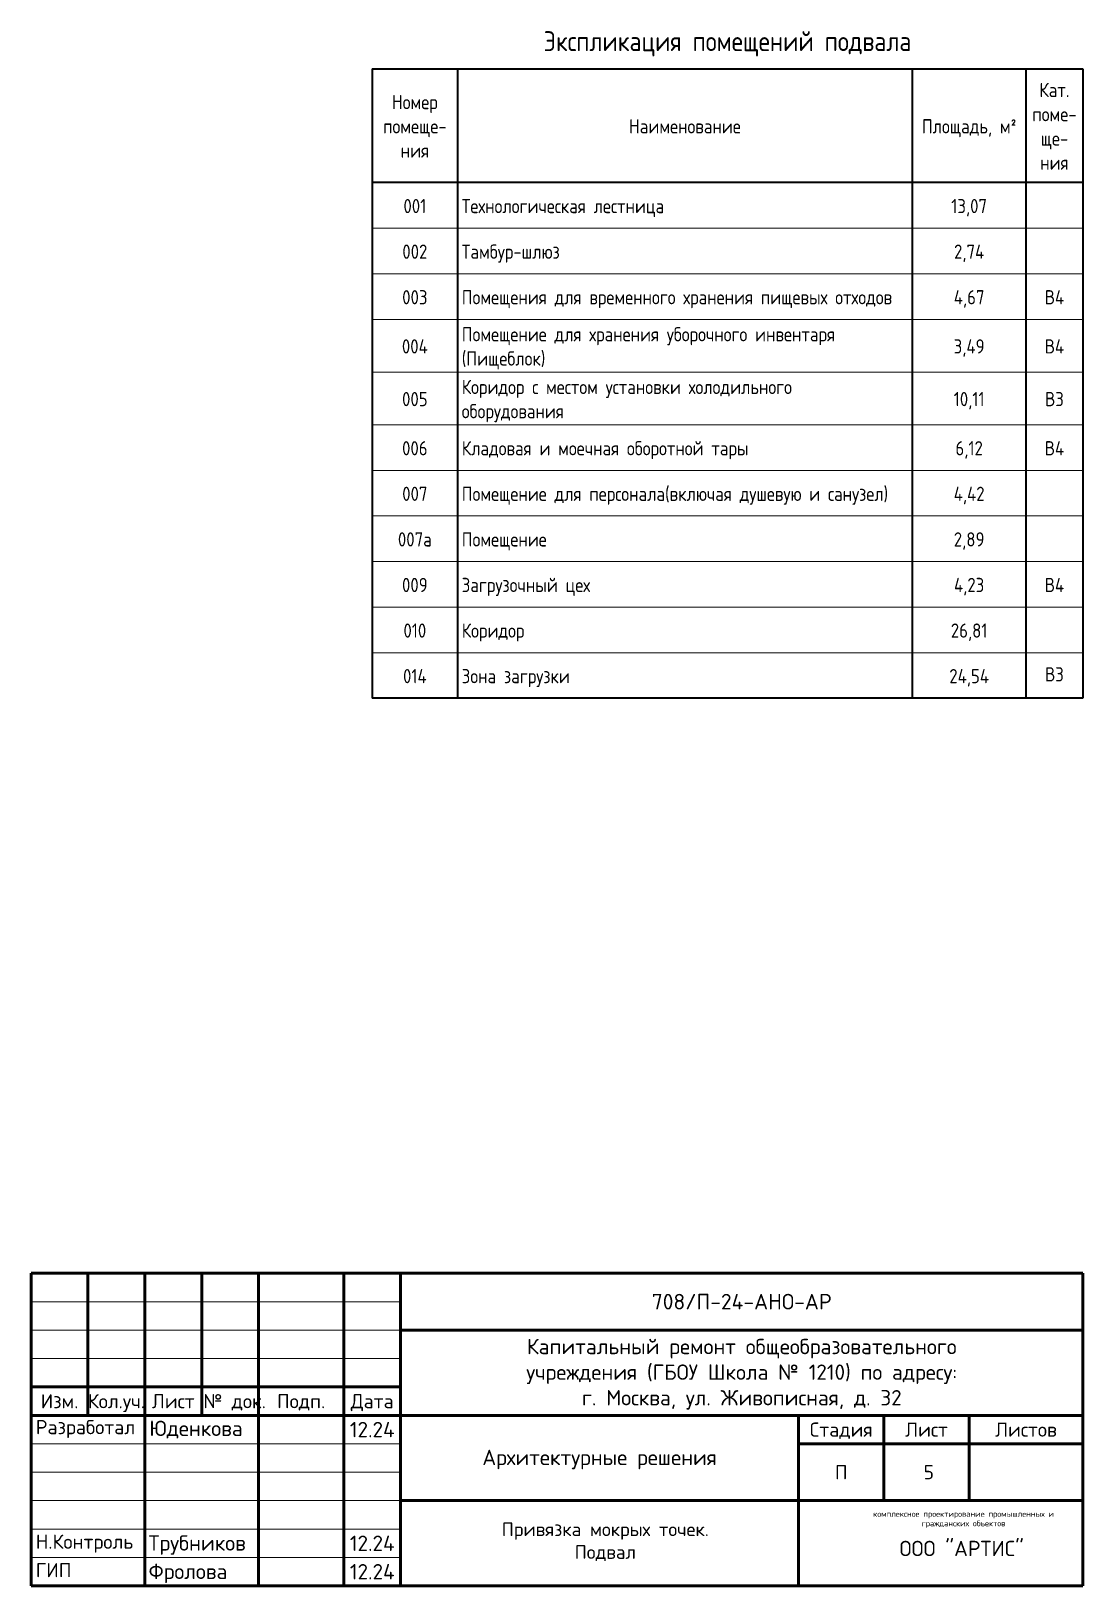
# Model space of a CAD drawing. Header units: millimetres. Extents: x -215207 to 92095, y -30385 to 123050.
# Drawn here: x 31563 to 50064, y 3660 to 31012 of the extents above; entities that cross this region are included whole.
import ezdxf
from ezdxf.enums import TextEntityAlignment as Align

# ---------------------------------------------------------------- set-up
doc = ezdxf.new("R2010")
doc.units = ezdxf.units.MM
doc.layers.add('_Стадия Р', color=230, linetype='Continuous')
for name, color, linetype, lineweight in [('Графика', 7, 'Continuous', 20), ('Графика спецификации', 7, 'Continuous', 20), ('Линии', 7, 'Continuous', 9), ('ОФ_рамка', 7, 'Continuous', 50)]:
    doc.layers.add(name, color=color, linetype=linetype, lineweight=lineweight)
doc.styles.add('GOST Common_7', font='GOST_Common.ttf', dxfattribs={"width": 0.9, "height": 2.5})
doc.styles.add('GOST Common_8', font='GOST_Common.ttf', dxfattribs={"width": 0.9, "height": 3.5})
doc.styles.add('PDF ISOCPEUR', font='isocpeur.ttf')

# ---------------------------------------------------------------- blocks, each defined once
blk = doc.blocks.new('Штамп Молодогвардейская 12.04.24')
at = {"layer": 'ОФ_рамка', "ltscale": 100, "transparency": 33554636}
for p, q in [((-17120, 8249), (1380, 8249)), ((-17120, 2749), (-17120, 8249)), ((-16120, 8249), (-16120, 5749)), ((-15120, 8249), (-15120, 2749)), ((-14120, 8249), (-14120, 5749)), ((-13120, 8249), (-13120, 2749)), ((-11620, 8249), (-11620, 2749)), ((-10620, 2749), (-10620, 8248)), ((1380, 2749), (1380, 8249)), ((-10620, 7249), (1380, 7249)), ((-17120, 6249), (-10620, 6249)), ((-17120, 5749), (1380, 5749)), ((-2120, 5749), (-2120, 4249)), ((-620, 5749), (-620, 4249)), ((-3620, 5249), (1380, 5249)), ((-10620, 4249), (1380, 4249)), ((-17120, 2749), (1380, 2749))]:
    blk.add_line(p, q, dxfattribs=at)
at = {"layer": 'ОФ_рамка', "lineweight": 15, "ltscale": 100, "transparency": 33554636}
for p, q in [((-17120, 7749), (-10620, 7749)), ((-17120, 7249), (-10620, 7249)), ((-17120, 6749), (-10620, 6749)), ((-17120, 5249), (-10620, 5249)), ((-17120, 4749), (-10620, 4749)), ((-17120, 4249), (-10620, 4249)), ((-17120, 3749), (-10620, 3749)), ((-17120, 3249), (-10620, 3249))]:
    blk.add_line(p, q, dxfattribs=at)
at = {"layer": 'ОФ_рамка', "ltscale": 100, "transparency": 33554636}
blk.add_lwpolyline([(-3620, 5749), (-3620, 2749)], dxfattribs=at)
at = {"layer": '_Стадия Р', "color": 1, "lineweight": 15, "ltscale": 100, "transparency": 33554636, "insert": (-4620, 7749), "char_height": 275, "width": 12000, "attachment_point": 5, "style": 'PDF ISOCPEUR'}
blk.add_mtext('{\\C0;708/П-24-АНО-АР}', dxfattribs=at)
at = {"layer": '_Стадия Р', "color": 7, "linetype": 'Continuous', "transparency": 33554687, "insert": (-2870, 4749), "char_height": 250, "width": 1500, "attachment_point": 5, "style": 'PDF ISOCPEUR'}
blk.add_mtext('П', dxfattribs=at)
at = {"layer": 'ОФ_рамка', "color": 7, "linetype": 'Continuous', "transparency": 33554687, "style": 'PDF ISOCPEUR'}
for s, p in [('Изм.', (-16620, 5999)), ('Кол.уч.', (-15620, 5999)), ('Лист', (-14620, 5999)), (' № док.', (-13620, 5999)), ('Подп.', (-12370, 5999)), ('Дата', (-11120, 5999)), ('Стадия', (-2870, 5499)), ('Лист', (-1370, 5499)), ('Листов', (380, 5499))]:
    blk.add_text(s, height=250, dxfattribs=at).set_placement(p, align=Align.MIDDLE_CENTER)
at = {"layer": 'ОФ_рамка', "color": 7, "transparency": 33554687, "style": 'PDF ISOCPEUR'}
for s, p in [('Разработал', (-17038, 5417)), ('Н.Контроль', (-17038, 3402)), ('ГИП', (-17038, 2902))]:
    blk.add_text(s, height=250, dxfattribs=at).set_placement(p)
at = {"layer": 'ОФ_рамка', "lineweight": 15, "ltscale": 100, "transparency": 33554636, "char_height": 270, "width": 9013.53, "attachment_point": 5, "style": 'PDF ISOCPEUR'}
for s, insert in [('Капитальный ремонт общеобразовательного\\Pучреждения (ГБОУ Школа № 1210) по адресу: \\Pг. Москва, ул. Живописная, д. 32', (-4620, 6473)), ('Архитектурные решения', (-7120, 4973))]:
    blk.add_mtext(s, dxfattribs=dict(at, insert=insert))
at = {"layer": 'ОФ_рамка', "color": 7, "linetype": 'Continuous', "transparency": 33554687, "char_height": 270, "style": 'PDF ISOCPEUR'}
for s, insert, width, attachment_point in [('Юденкова', (-15040, 5499), 2000, 4), ('12.24', (-11120, 5499), 1000, 5), ('Трубников', (-15054, 3468), 2000, 4), ('12.24', (-11120, 3499), 1000, 5), ('Фролова', (-15054, 2968), 2000, 4), ('12.24', (-11120, 2999), 1000, 5)]:
    blk.add_mtext(s, dxfattribs=dict(at, insert=insert, width=width, attachment_point=attachment_point))
at = {"layer": 'ОФ_рамка', "color": 7, "transparency": 33554687, "attachment_point": 5, "style": 'PDF ISOCPEUR'}
for s, insert, char_height, width in [('комплексное проектирование промышленных и гражданских объектов', (-718, 3918), 100, 3141.16), ('ООО "АРТИС"', (-751, 3407), 270, 3189.42)]:
    blk.add_mtext(s, dxfattribs=dict(at, insert=insert, char_height=char_height, width=width))

msp = doc.modelspace()

# ---------------------------------------------------------------- linework, layer by layer
at = {"layer": 'Графика', "lineweight": 35}
for p, q in [((37563.3, 30350.9), (37563.3, 28346.3)), ((37563.3, 30350.9), (50064.2, 30350.9)), ((39063.3, 30350.9), (39063.3, 28346.3)), ((47063.3, 30350.9), (47063.3, 28346.3)), ((49063.3, 30350.9), (49063.3, 28346.3)), ((50063.3, 30350.9), (50063.3, 28346.3)), ((50064.2, 30350.9), (50064.2, 28346.3)), ((39063.3, 28346.3), (37563.3, 28346.3)), ((37563.3, 28346.3), (37563.3, 27544.4)), ((47063.3, 28346.3), (39063.3, 28346.3)), ((39063.3, 28346.3), (39063.3, 27544.4)), ((49063.3, 28346.3), (47063.3, 28346.3)), ((47063.3, 28346.3), (47063.3, 27544.4)), ((50063.3, 28346.3), (49063.3, 28346.3)), ((49063.3, 28346.3), (49063.3, 27544.4)), ((50063.3, 28346.3), (50063.3, 27544.4)), ((37563.3, 27544.4), (37563.3, 26742.6)), ((39063.3, 27544.4), (39063.3, 26742.6)), ((47063.3, 27544.4), (47063.3, 26742.6)), ((49063.3, 27544.4), (49063.3, 26742.6)), ((50063.3, 27544.4), (50063.3, 26742.6)), ((37563.3, 26742.6), (37563.3, 25940.8)), ((39063.3, 26742.6), (39063.3, 25940.8)), ((47063.3, 26742.6), (47063.3, 25940.8)), ((49063.3, 26742.6), (49063.3, 25940.8)), ((50063.3, 26742.6), (50063.3, 25940.8)), ((37563.3, 25940.8), (37563.3, 25013.5)), ((39063.3, 25940.8), (39063.3, 25013.5)), ((47063.3, 25940.8), (47063.3, 25013.5)), ((49063.3, 25940.8), (49063.3, 25013.5)), ((50063.3, 25940.8), (50063.3, 25013.5)), ((37563.3, 25013.5), (37563.3, 24086.2)), ((39063.3, 25013.5), (39063.3, 24086.2)), ((47063.3, 25013.5), (47063.3, 24086.2)), ((49063.3, 25013.5), (49063.3, 24086.2)), ((50063.3, 25013.5), (50063.3, 24086.2)), ((37563.3, 24086.2), (37563.3, 23284.3)), ((39063.3, 24086.2), (39063.3, 23284.3)), ((47063.3, 24086.2), (47063.3, 23284.3)), ((49063.3, 24086.2), (49063.3, 23284.3)), ((50063.3, 24086.2), (50063.3, 23284.3)), ((37563.3, 23284.3), (37563.3, 22482.5)), ((39063.3, 23284.3), (39063.3, 22482.5)), ((47063.3, 23284.3), (47063.3, 22482.5)), ((49063.3, 23284.3), (49063.3, 22482.5)), ((50063.3, 23284.3), (50063.3, 22482.5)), ((37563.3, 22482.5), (37563.3, 21680.6)), ((39063.3, 22482.5), (39063.3, 21680.6)), ((47063.3, 22482.5), (47063.3, 21680.6)), ((49063.3, 22482.5), (49063.3, 21680.6)), ((50063.3, 22482.5), (50063.3, 21680.6)), ((37563.3, 21680.6), (37563.3, 20878.8)), ((39063.3, 21680.6), (39063.3, 20878.8)), ((47063.3, 21680.6), (47063.3, 20878.8)), ((49063.3, 21680.6), (49063.3, 20878.8)), ((50063.3, 21680.6), (50063.3, 20878.8)), ((37563.3, 20878.8), (37563.3, 20077)), ((39063.3, 20878.8), (39063.3, 20077)), ((47063.3, 20878.8), (47063.3, 20077)), ((49063.3, 20878.8), (49063.3, 20077)), ((50063.3, 20878.8), (50063.3, 20077)), ((37563.3, 20077), (37563.3, 19275.1)), ((39063.3, 20077), (39063.3, 19275.1)), ((47063.3, 20077), (47063.3, 19275.1)), ((49063.3, 20077), (49063.3, 19275.1)), ((50063.3, 20077), (50063.3, 19275.1)), ((39063.3, 19275.1), (37563.3, 19275.1)), ((47063.3, 19275.1), (39063.3, 19275.1)), ((49063.3, 19275.1), (47063.3, 19275.1)), ((50063.3, 19275.1), (49063.3, 19275.1))]:
    msp.add_line(p, q, dxfattribs=at)
at = {"layer": 'Линии', "lineweight": 20}
for p, q in [((39063.3, 27544.4), (37563.3, 27544.4)), ((47063.3, 27544.4), (39063.3, 27544.4)), ((49063.3, 27544.4), (47063.3, 27544.4)), ((50063.3, 27544.4), (49063.3, 27544.4)), ((39063.3, 26742.6), (37563.3, 26742.6)), ((47063.3, 26742.6), (39063.3, 26742.6)), ((49063.3, 26742.6), (47063.3, 26742.6)), ((50063.3, 26742.6), (49063.3, 26742.6)), ((39063.3, 25940.8), (37563.3, 25940.8)), ((47063.3, 25940.8), (39063.3, 25940.8)), ((49063.3, 25940.8), (47063.3, 25940.8)), ((50063.3, 25940.8), (49063.3, 25940.8)), ((39063.3, 25013.5), (37563.3, 25013.5)), ((47063.3, 25013.5), (39063.3, 25013.5)), ((49063.3, 25013.5), (47063.3, 25013.5)), ((50063.3, 25013.5), (49063.3, 25013.5)), ((39063.3, 24086.2), (37563.3, 24086.2)), ((47063.3, 24086.2), (39063.3, 24086.2)), ((49063.3, 24086.2), (47063.3, 24086.2)), ((50063.3, 24086.2), (49063.3, 24086.2)), ((39063.3, 23284.3), (37563.3, 23284.3)), ((47063.3, 23284.3), (39063.3, 23284.3)), ((49063.3, 23284.3), (47063.3, 23284.3)), ((50063.3, 23284.3), (49063.3, 23284.3)), ((39063.3, 22482.5), (37563.3, 22482.5)), ((47063.3, 22482.5), (39063.3, 22482.5)), ((49063.3, 22482.5), (47063.3, 22482.5)), ((50063.3, 22482.5), (49063.3, 22482.5)), ((39063.3, 21680.6), (37563.3, 21680.6)), ((47063.3, 21680.6), (39063.3, 21680.6)), ((49063.3, 21680.6), (47063.3, 21680.6)), ((50063.3, 21680.6), (49063.3, 21680.6)), ((39063.3, 20878.8), (37563.3, 20878.8)), ((47063.3, 20878.8), (39063.3, 20878.8)), ((49063.3, 20878.8), (47063.3, 20878.8)), ((50063.3, 20878.8), (49063.3, 20878.8)), ((39063.3, 20077), (37563.3, 20077)), ((39063.3, 20077), (37563.3, 20077)), ((47063.3, 20077), (39063.3, 20077)), ((47063.3, 20077), (39063.3, 20077)), ((49063.3, 20077), (47063.3, 20077)), ((49063.3, 20077), (47063.3, 20077)), ((50063.3, 20077), (49063.3, 20077)), ((50063.3, 20077), (49063.3, 20077))]:
    msp.add_line(p, q, dxfattribs=at)

# ---------------------------------------------------------------- block references
at = {"layer": 'ОФ_рамка', "linetype": 'ByBlock'}
msp.add_blockref('Штамп Молодогвардейская 12.04.24', (48683.6, 911.2), dxfattribs=at)

# ---------------------------------------------------------------- texts
at = {"layer": 'Графика спецификации', "line_spacing_factor": 1.022761}
for s, insert, char_height, width, attachment_point, style in [('Экспликация помещений подвала', (43813.8, 31010), 350, 7640.414, 2, 'GOST Common_8'), ('Кат.\\Pпоме-\\Pще-\\Pния', (49563.3, 30101.4), 250, 962.447, 2, 'GOST Common_7'), ('Номер\\Pпомеще-\\Pния', (38313.3, 29888.4), 250, 1418.025, 2, 'GOST Common_7'), ('Наименование', (43063.3, 29462.2), 250, 2353.318, 2, 'GOST Common_7'), ('Площадь, м\\fGOST Common|b0|i0|c238|p34|;\\W.9;²', (48063.3, 29462.2), 250, 2009.372, 2, 'GOST Common_7'), ('001', (38313.3, 28059), 250, 509.886, 2, 'GOST Common_7'), ('Технологическая лестница', (39138.3, 28059), 250, 4510.527, 1, 'GOST Common_7'), ('13,07', (48063.3, 28059), 250, 790.474, 2, 'GOST Common_7'), ('002', (38313.3, 27257.2), 250, 561.176, 2, 'GOST Common_7'), ('Тамбур-шлюз', (39138.3, 27257.2), 250, 2223.584, 1, 'GOST Common_7'), ('2,74', (48063.3, 27257.2), 250, 681.859, 2, 'GOST Common_7'), ('003', (38313.3, 26455.3), 250, 561.176, 2, 'GOST Common_7'), ('Помещения для временного хранения пищевых отходов', (39138.3, 26455.3), 250, 9051.225, 1, 'GOST Common_7'), ('4,67', (48063.3, 26455.3), 250, 681.859, 2, 'GOST Common_7'), ('В4', (49563.3, 26455.3), 250, 428.425, 2, 'GOST Common_7'), ('Помещение для хранения уборочного инвентаря\\P(Пищеблок)', (39138.3, 25803.8), 250, 7913.788, 1, 'GOST Common_7'), ('004', (38313.3, 25590.7), 250, 588.33, 2, 'GOST Common_7'), ('3,49', (48063.3, 25590.7), 250, 681.859, 2, 'GOST Common_7'), ('В4', (49563.3, 25590.7), 250, 428.425, 2, 'GOST Common_7'), ('005', (38313.3, 24663.4), 250, 561.176, 2, 'GOST Common_7'), ('Коридор с местом установки холодильного\\Pоборудования', (39138.3, 24876.5), 250, 7065.99, 1, 'GOST Common_7'), ('10,11', (48063.3, 24663.4), 250, 687.893, 2, 'GOST Common_7'), ('В3', (49563.3, 24663.4), 250, 401.271, 2, 'GOST Common_7'), ('006', (38313.3, 23798.9), 250, 561.176, 2, 'GOST Common_7'), ('Кладовая и моечная оборотной тары', (39138.3, 23798.9), 250, 6097.509, 1, 'GOST Common_7'), ('6,12', (48063.3, 23798.9), 250, 603.415, 2, 'GOST Common_7'), ('В4', (49563.3, 23798.9), 250, 428.425, 2, 'GOST Common_7'), ('007', (38313.3, 22997), 250, 561.176, 2, 'GOST Common_7'), ('Помещение для персонала(включая душевую и санузел)', (39138.3, 22997), 250, 9051.225, 1, 'GOST Common_7'), ('4,42', (48063.3, 22997), 250, 709.013, 2, 'GOST Common_7'), ('007а', (38313.3, 22195.2), 250, 775.388, 2, 'GOST Common_7'), ('Помещение', (39138.3, 22195.2), 250, 1819.296, 1, 'GOST Common_7'), ('2,89', (48063.3, 22195.2), 250, 654.705, 2, 'GOST Common_7'), ('009', (38313.3, 21393.4), 250, 561.176, 2, 'GOST Common_7'), ('Загрузочный цех', (39138.3, 21393.4), 250, 2796.829, 1, 'GOST Common_7'), ('4,23', (48063.3, 21393.4), 250, 681.859, 2, 'GOST Common_7'), ('В4', (49563.3, 21393.4), 250, 428.425, 2, 'GOST Common_7'), ('010', (38313.3, 20591.5), 250, 509.886, 2, 'GOST Common_7'), ('Коридор', (39138.3, 20591.5), 250, 1336.564, 1, 'GOST Common_7'), ('26,81', (48063.3, 20591.5), 250, 790.474, 2, 'GOST Common_7'), ('014', (38313.3, 19789.7), 250, 537.039, 2, 'GOST Common_7'), ('Зона загрузки', (39138.3, 19789.7), 250, 2383.489, 1, 'GOST Common_7'), ('24,54', (48063.3, 19789.7), 250, 896.071, 2, 'GOST Common_7'), ('В3', (49563.3, 19821.7), 250, 401.271, 2, 'GOST Common_7')]:
    msp.add_mtext(s, dxfattribs=dict(at, insert=insert, char_height=char_height, width=width, attachment_point=attachment_point, style=style))
at = {"layer": 'ОФ_рамка', "color": 7, "linetype": 'Continuous', "transparency": 33554687, "insert": (47353.9, 5660.4), "char_height": 250, "width": 1500, "attachment_point": 5, "style": 'PDF ISOCPEUR'}
msp.add_mtext('5', dxfattribs=at)
at = {"layer": 'ОФ_рамка', "lineweight": 15, "ltscale": 100, "transparency": 33554636, "insert": (41663.4, 4436.8), "char_height": 240, "width": 7000, "attachment_point": 5, "style": 'PDF ISOCPEUR'}
msp.add_mtext('Привязка мокрых точек.\\PПодвал', dxfattribs=at)

doc.saveas('drawing.dxf')
